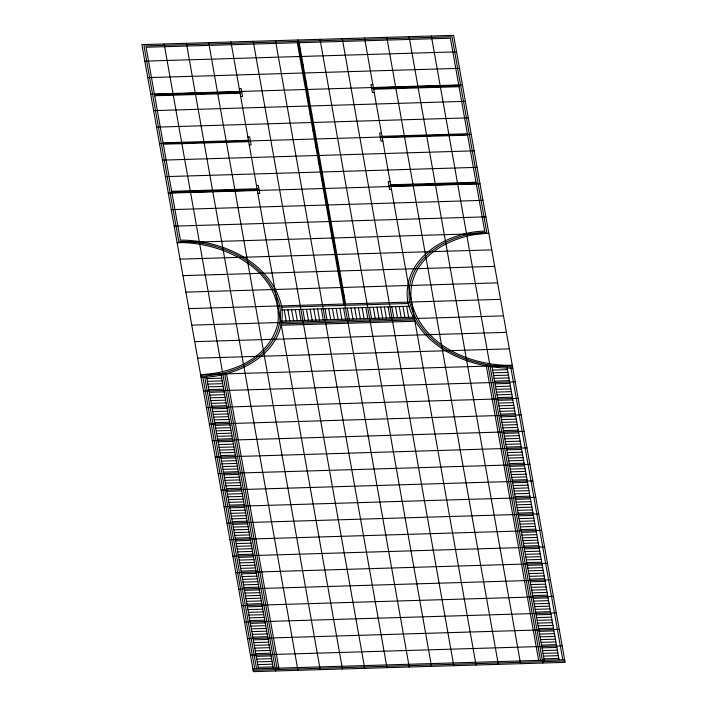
<?xml version="1.0" encoding="UTF-8"?>
<svg xmlns="http://www.w3.org/2000/svg" width="707" height="707" viewBox="0 0 707 707"><rect width="100%" height="100%" fill="white"/><g stroke="black" fill="none" stroke-linecap="round" stroke-linejoin="round"><path stroke-width="1.06" d="M200.815 376.018C238.904 375.629 286.344 350.115 279.751 305.928C268.987 262.235 220.416 240.937 178.738 241.387L143.989 45.946L452.012 36.782L486.761 232.223C449.139 232.815 403.114 258.762 409.645 302.066C420.612 346.51 470.323 367.472 512.54 366.739M201.062 377.388C239.929 376.999 288.332 350.964 281.607 305.875C270.825 262.005 222.36 239.982 180.382 240.133L146.093 47.263L450.403 38.213L484.693 231.083C446.78 231.94 401.196 258.789 407.789 302.119C418.986 347.473 469.704 368.86 512.787 368.117M298.301 48.262L300.157 48.209M144.829 61.129L456.554 51.85M301.235 64.77L303.091 64.708M147.763 77.629L459.488 68.349M304.169 81.27L306.025 81.208M239.231 88.525L241.087 88.463L242.51 96.444L240.654 96.497M372.836 84.548L370.981 84.601L372.395 92.573L374.25 92.52M150.697 94.128L462.422 84.849M154.471 94.358L239.823 91.822M373.42 87.845L458.772 85.308M154.586 95.047L241.803 92.458M371.688 88.587L458.896 85.998M154.709 95.737L240.062 93.2M373.667 89.223L459.02 86.678M307.103 97.769L308.95 97.716M153.631 110.628L465.356 101.348M310.028 114.269L311.884 114.216M156.565 127.127L468.29 117.857M312.962 130.768L314.818 130.715M247.857 136.99L249.712 136.937L251.126 144.908L249.271 144.97M381.453 133.013L379.597 133.075L381.011 141.047L382.867 140.993M163.087 142.832L248.44 140.295M382.036 136.318L467.389 133.773M159.499 143.627L471.224 134.357M163.326 144.21L248.687 141.665M382.284 137.688L467.636 135.152M315.896 147.268L317.752 147.215M162.433 160.127L474.158 150.856M318.83 163.768L320.686 163.715M165.367 176.635L477.092 167.356M321.765 180.267L323.62 180.214M256.473 185.464L258.329 185.411L259.743 193.382L257.887 193.435M390.07 181.487L388.214 181.54L389.628 189.52L391.484 189.458M171.704 191.305L257.056 188.76M390.653 184.783L476.014 182.247M171.828 191.986L259.036 189.396M388.921 185.526L476.129 182.936M171.951 192.675L257.304 190.139M390.9 186.162L476.253 183.626M168.301 193.135L480.026 183.855M324.699 196.776L326.554 196.714M171.235 209.634L482.961 200.355M327.633 213.275L329.489 213.214M174.161 226.134L485.895 216.855M330.567 229.775L332.423 229.722M333.501 246.275L335.357 246.222M180.029 259.133L491.763 249.863M336.435 262.774L338.291 262.721M182.963 275.633L494.697 266.362M339.369 279.274L341.225 279.221M185.897 292.132L497.631 282.862M342.303 295.773L344.159 295.72M188.831 308.632L500.565 299.361M281.607 307.253L408.275 303.489M281.607 310.02L409.256 306.228M281.616 321.084L413.162 317.169M191.765 325.14L503.499 315.861M281.58 323.85L414.169 319.9M281.059 325.247L415.186 321.252M194.699 341.64L506.433 332.361M197.633 358.14L509.367 348.86M206.868 378.599L221.715 378.157M492.62 370.097L507.467 369.655M207.354 381.347L222.201 380.905M493.106 372.845L507.953 372.403M207.849 384.095L222.687 383.654M493.601 375.594L508.448 375.152M208.335 386.853L223.182 386.411M494.087 378.342L508.934 377.9M208.821 389.601L223.668 389.159M494.573 381.1L509.42 380.658M203.501 391.139L515.235 381.86M209.316 392.35L224.154 391.908M495.068 383.848L509.906 383.406M209.802 395.098L224.649 394.656M495.554 386.596L510.401 386.155M210.288 397.847L225.135 397.405M496.04 389.345L510.887 388.903M210.783 400.595L225.621 400.153M496.535 392.093L511.373 391.651M211.269 403.352L226.116 402.91M497.021 394.842L511.868 394.409M211.755 406.101L226.602 405.659M497.507 397.599L512.354 397.157M206.435 407.639L518.169 398.368M212.25 408.849L227.088 408.407M498.002 400.348L512.84 399.906M212.736 411.598L227.583 411.156M498.488 403.096L513.335 402.654M213.222 414.346L228.069 413.904M498.974 405.845L513.821 405.403M213.717 417.103L228.555 416.662M499.469 408.593L514.307 408.151M214.203 419.852L229.05 419.41M499.955 411.35L514.802 410.908M214.689 422.6L229.536 422.159M500.441 414.099L515.288 413.657M209.369 424.138L521.103 414.868M215.184 425.349L230.022 424.907M500.936 416.847L515.774 416.405M215.67 428.097L230.517 427.655M501.422 419.596L516.269 419.154M216.156 430.846L231.003 430.413M501.908 422.344L516.755 421.902M216.651 433.603L231.489 433.161M502.403 425.101L517.241 424.66M217.137 436.352L231.984 435.91M502.889 427.85L517.736 427.408M217.623 439.1L232.47 438.658M503.375 430.598L518.222 430.156M212.303 440.638L524.037 431.367M218.118 441.848L232.957 441.407M503.87 433.347L518.708 432.905M218.604 444.597L233.451 444.155M504.356 436.095L519.203 435.653M219.09 447.354L233.937 446.912M504.842 438.844L519.689 438.402M219.585 450.103L234.424 449.661M505.337 441.601L520.175 441.159M220.071 452.851L234.918 452.409M505.823 444.35L520.67 443.908M220.557 455.6L235.404 455.158M506.309 447.098L521.156 446.656M215.237 457.137L526.971 447.867M221.052 458.348L235.891 457.906M506.804 449.846L521.642 449.405M221.538 461.105L236.385 460.664M507.29 452.595L522.137 452.153M222.025 463.854L236.872 463.412M507.776 455.352L522.623 454.91M222.519 466.602L237.358 466.16M508.271 458.101L523.109 457.659M223.005 469.351L237.852 468.909M508.757 460.849L523.604 460.407M223.492 472.099L238.339 471.657M509.243 463.598L524.09 463.156M218.171 473.646L529.905 464.366M223.986 474.848L238.825 474.406M509.738 466.346L524.576 465.904M224.472 477.605L239.32 477.163M510.224 469.103L525.071 468.661M224.959 480.353L239.806 479.912M510.71 471.852L525.557 471.41M225.453 483.102L240.292 482.66M511.205 474.6L526.043 474.158M225.94 485.85L240.787 485.409M511.691 477.349L526.538 476.907M226.426 488.599L241.273 488.157M512.177 480.097L527.024 479.655M221.105 490.145L532.839 480.866M226.92 491.356L241.759 490.914M512.672 482.846L527.51 482.404M227.407 494.105L242.254 493.663M513.158 485.603L528.005 485.161M227.893 496.853L242.74 496.411M513.644 488.351L528.491 487.91M228.379 499.602L243.226 499.16M514.139 491.1L528.977 490.658M228.874 502.35L243.721 501.908M514.625 493.848L529.472 493.406M229.36 505.107L244.207 504.665M515.111 496.597L529.958 496.155M224.039 506.645L535.765 497.366M229.846 507.856L244.693 507.414M515.606 499.354L530.444 498.912M230.341 510.604L245.179 510.162M516.092 502.103L530.939 501.661M230.827 513.353L245.674 512.911M516.578 504.851L531.425 504.409M231.313 516.101L246.16 515.659M517.073 507.599L531.911 507.158M231.808 518.85L246.646 518.408M517.559 510.348L532.406 509.906M232.294 521.607L247.141 521.165M518.045 513.096L532.892 512.663M226.974 523.145L538.699 513.865M232.78 524.355L247.627 523.914M518.54 515.854L533.378 515.412M233.275 527.104L248.113 526.662M519.026 518.602L533.873 518.16M233.761 529.852L248.608 529.41M519.512 521.351L534.359 520.909M234.247 532.601L249.094 532.159M520.007 524.099L534.846 523.657M234.742 535.358L249.58 534.916M520.493 526.848L535.34 526.406M235.228 538.107L250.075 537.665M520.979 529.605L535.826 529.163M229.908 539.644L541.633 530.365M235.714 540.855L250.561 540.413M521.474 532.353L536.313 531.911M236.209 543.603L251.047 543.162M521.96 535.102L536.807 534.66M236.695 546.352L251.542 545.91M522.446 537.85L537.293 537.408M237.181 549.1L252.028 548.659M522.933 540.599L537.78 540.157M237.676 551.858L252.514 551.416M523.427 543.356L538.274 542.914M238.162 554.606L253.009 554.164M523.914 546.104L538.761 545.663M232.842 556.144L544.567 546.873M238.648 557.355L253.495 556.913M524.4 548.853L539.247 548.411M239.143 560.103L253.981 559.661M524.894 551.601L539.733 551.16M239.629 562.852L254.476 562.41M525.381 554.35L540.228 553.908M240.115 565.609L254.962 565.167M525.867 557.098L540.714 556.656M240.61 568.357L255.448 567.915M526.362 559.856L541.2 559.414M241.096 571.106L255.943 570.664M526.848 562.604L541.695 562.162M235.776 572.643L547.501 563.373M241.582 573.854L256.429 573.412M527.334 565.353L542.181 564.911M242.077 576.603L256.915 576.161M527.829 568.101L542.667 567.659M242.563 579.36L257.41 578.918M528.315 570.849L543.162 570.408M243.049 582.108L257.896 581.667M528.801 573.607L543.648 573.165M243.544 584.857L258.382 584.415M529.296 576.355L544.134 575.913M244.03 587.605L258.877 587.163M529.782 579.104L544.629 578.662M238.71 589.143L550.435 579.873M244.516 590.354L259.363 589.912M530.268 581.852L545.115 581.41M245.011 593.102L259.849 592.66M530.763 584.601L545.601 584.159M245.497 595.86L260.344 595.418M531.249 587.358L546.096 586.916M245.983 598.608L260.83 598.166M531.735 590.106L546.582 589.665M246.478 601.357L261.316 600.915M532.23 592.855L547.068 592.413M246.964 604.105L261.811 603.663M532.716 595.603L547.563 595.161M241.644 605.652L553.369 596.372M247.45 606.853L262.297 606.412M533.202 598.352L548.049 597.91M247.945 609.611L262.783 609.169M533.697 601.1L548.535 600.658M248.431 612.359L263.278 611.917M534.183 603.858L549.03 603.416M248.917 615.108L263.764 614.666M534.669 606.606L549.516 606.164M249.412 617.856L264.25 617.414M535.164 609.354L550.002 608.913M249.898 620.605L264.745 620.163M535.65 612.103L550.497 611.661M244.578 622.151L556.303 612.872M250.384 623.362L265.231 622.92M536.136 614.851L550.983 614.41M250.879 626.11L265.717 625.668M536.631 617.609L551.469 617.167M251.365 628.859L266.212 628.417M537.117 620.357L551.964 619.915M251.851 631.607L266.698 631.165M537.603 623.106L552.45 622.664M252.346 634.356L267.184 633.914M538.098 625.854L552.936 625.412M252.832 637.104L267.679 636.662M538.584 628.603L553.431 628.161M247.512 638.651L559.237 629.371M253.318 639.862L268.165 639.42M539.07 631.351L553.917 630.918M253.813 642.61L268.651 642.168M539.565 634.108L554.403 633.666M254.299 645.358L269.146 644.917M540.051 636.857L554.898 636.415M254.785 648.107L269.632 647.665M540.537 639.605L555.384 639.163M255.28 650.855L270.118 650.413M541.032 642.354L555.87 641.912M255.766 653.613L270.613 653.171M541.518 645.102L556.365 644.66M250.446 655.15L562.171 645.871M256.252 656.361L271.099 655.919M542.004 647.859L556.851 647.418M256.747 659.11L271.585 658.668M542.499 650.608L557.337 650.166M257.233 661.858L272.08 661.416M542.985 653.356L557.832 652.914M257.719 664.607L272.566 664.165M543.471 656.105L558.318 655.663M258.205 667.355L273.052 666.913M543.966 658.853L558.804 658.411M252.885 668.902L564.619 659.622M253.133 670.271L564.858 661.001M510.896 367.985L562.763 659.675M507.122 367.737L559.051 659.79M492.019 366.73L544.204 660.232M431.358 36.013L542.843 663.033M488.245 366.456L540.493 660.338M486.283 365.943L538.637 660.4M409.088 36.676L520.573 663.696M386.826 37.338L498.311 664.359M364.556 38.001L476.041 665.022M406.666 306.299L408.619 317.302M402.955 306.414L404.908 317.416M399.243 306.52L401.196 317.523M395.531 306.635L397.484 317.629M391.819 306.741L393.772 317.743M342.294 38.664L453.77 665.685M388.108 306.856L390.07 317.85M384.396 306.962L386.358 317.964M380.684 307.077L382.646 318.07M376.972 307.183L378.934 318.185M373.269 307.298L375.223 318.291M369.558 307.404L371.511 318.406M320.024 39.327L431.509 666.348M365.846 307.518L367.799 318.512M362.134 307.625L364.087 318.627M358.422 307.739L360.376 318.733M354.711 307.845L356.664 318.848M350.999 307.96L352.952 318.954M347.287 308.066L349.24 319.069M299.176 42.712L345.626 303.975M297.762 39.99L409.238 667.01M297.32 42.765L343.77 304.028M343.575 308.181L345.529 319.175M339.864 308.287L341.826 319.29M336.152 308.402L338.114 319.396M332.44 308.508L334.402 319.511M328.728 308.623L330.69 319.617M325.026 308.729L326.979 319.732M275.491 40.653L386.976 667.673M321.314 308.844L323.267 319.838M317.602 308.95L319.555 319.953M313.89 309.065L315.843 320.059M310.179 309.171L312.132 320.174M306.467 309.286L308.42 320.28M302.755 309.392L304.708 320.395M253.23 41.315L364.706 668.336M299.043 309.507L300.996 320.501M295.332 309.613L297.285 320.616M291.62 309.728L293.582 320.722M287.908 309.834L289.87 320.837M284.196 309.949L286.158 320.943M230.959 41.978L342.444 668.999M208.689 42.641L320.174 669.662M186.427 43.304L297.912 670.324M226.514 373.667L278.867 668.124M224.755 374.295L277.011 668.186M164.157 43.967L275.642 670.987M221.114 374.79L273.3 668.292M206.524 376.681L258.453 668.734M204.703 376.919L256.597 668.787M202.882 377.149L254.741 668.849M277.904 323.161C270.056 357.503 232.859 373.579 200.567 374.639L512.301 365.36C470.942 366.076 422.247 345.546 411.501 302.013C405.04 258.727 451.517 233.734 488.829 233.354L177.095 242.634C222.36 241.246 283.445 270.012 277.904 323.161M453.62 35.35L141.895 44.629L253.38 671.65L565.105 662.371L453.62 35.35"/></g></svg>
